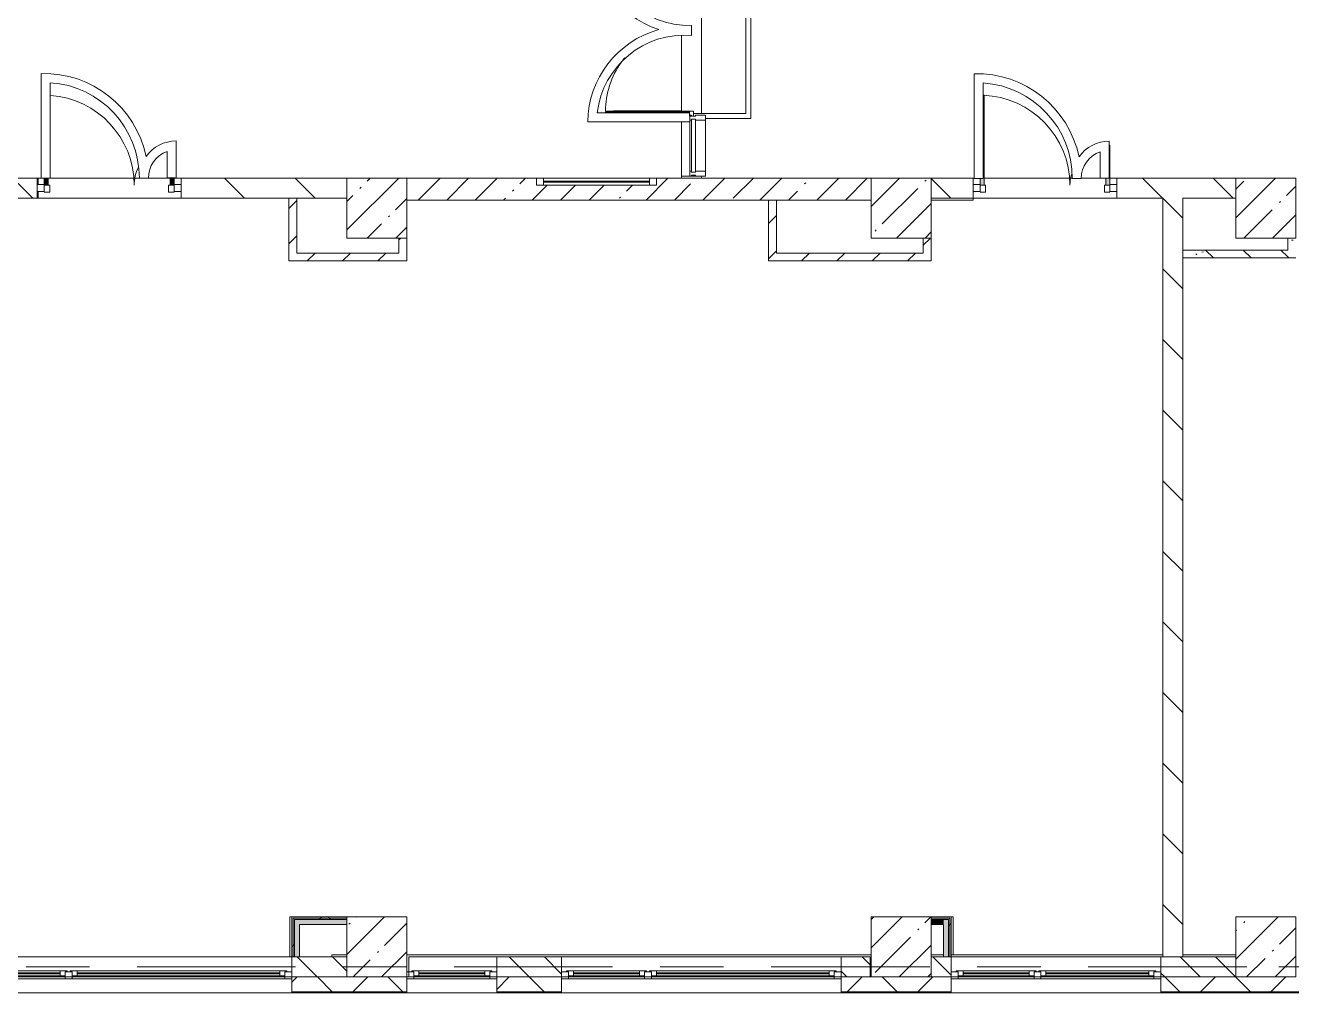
# Model space of a CAD drawing. Header units: millimetres. Extents: x 35146 to 234858, y -8553 to 29000.
# Drawn here: x 119114 to 131794, y -258 to 9430 of the extents above; entities that cross this region are included whole.
import ezdxf

# ---------------------------------------------------------------- set-up
doc = ezdxf.new("R2010")
doc.units = ezdxf.units.MM
doc.linetypes.add('Осевая', pattern=[3175, 635, -476.25, 1587.5, -476.25])
for name, color, linetype, lineweight, true_color in [('A-DETL-GENF-4', 7, 'Continuous', 5, 0xe2e2e2), ('A-DETL-GENF-5', 7, 'Continuous', 5, 0xaaaaaa), ('A-DOOR-1', 7, 'Continuous', 5, 0xaaaaaa), ('A-DOOR-2', 7, 'Continuous', 5, 0xe2e2e2), ('A-FLOR-1', 7, 'Continuous', 5, 0xaaaaaa), ('I-WALL-1', 7, 'Continuous', 5, 0xe7e7e7), ('I-WALL-2', 7, 'Continuous', 9, 0xe7e7e7), ('I-WALL-5', 7, 'Continuous', 5, 0x787878)]:
    doc.layers.add(name, color=color, linetype=linetype, lineweight=lineweight, true_color=true_color)
for name, color, linetype, lineweight in [('A-GLAZ-2', 7, 'Continuous', 5), ('A-GLAZ-CURT-1', 7, 'Continuous', 5), ('A-GLAZ-CWMG-2', 7, 'Continuous', 5), ('A-WALL', 7, 'Continuous', 9), ('A-WALL-4', 7, 'Continuous', 5), ('I-WALL-3', 7, 'Continuous', 5), ('S-COLS-1', 7, 'Continuous', 5), ('Оси', 7, 'Continuous', 9), ('Оси-2', 7, 'Осевая', 9)]:
    doc.layers.add(name, color=color, linetype=linetype, lineweight=lineweight)
pattern_1 = [(135, (105674.2, 0), (-353.553, -353.553), [])]
pattern_2 = [(45, (105674.2, 0), (-176.7767, 176.7767), [])]
pattern_3 = [(135, (105674.2, 0), (-176.7767, -176.7767), [])]
pattern_4 = [(45, (105674.2, 0), (-285.123, 285.123), []), (45, (105959.3, 0), (-285.123, 285.123), [504.031, -100.806, 16.764, -84.042])]
pattern_5 = [(135, (105674.2, 0), (-377.171, -377.171), [533.4, -88.9, 17.78, -88.9]), (135, (105674.2, 376.94), (-377.171, -377.171), []), (50, (105674.2, 0), (637.645, -55.787), [66.675, -733.425]), (355, (105674.2, 0), (-123.35, 668.7), [53.34, -586.74]), (100.451, (105727.3, -4.65), (514.299, 612.908), [56.665, -623.315]), (46.184, (105674.2, 177.8), (948.776, -147.15), [100.012, -1100.137]), (96.636, (105753.3, 165.5), (830.91, 865.997), [84.998, -934.973]), (351.184, (105674.2, 177.8), (830.918, 865.988), [80.01, -880.11]), (21, (105763.1, 133.35), (530.651, -357.928), [66.675, -733.425]), (326, (105763.1, 133.35), (216.308, 644.658), [53.34, -586.74]), (71.451, (105807.3, 103.5), (746.96, 286.724), [56.665, -623.315]), (37.5, (105674.2, 0), (10.8105, 295.9426), [16.764, -562.864, 16.764, -578.866, -588.962]), (37.5, (105674.2, 0), (10.8105, 295.9426), [-1175.258, 16.764, -572.198]), (7.5, (105674.2, 0), (233.869, 350.6318), [16.764, -322.834, 16.764, -549.529, -224.472]), (7.5, (105674.2, 0), (233.869, 350.6318), [-905.891, 16.764, -207.708]), (327.5, (105475.94, 0), (474.5678, -20.0513), [16.764, -205.486, 16.764, -676.656, -920.115]), (327.5, (105475.94, 0), (474.5678, -20.0513), [-915.67, 16.764, -903.351]), (317.5, (105387.04, 0), (518.452, 88.9934), [16.764, -272.161, 16.764, -443.738, -653.415]), (317.5, (105387.04, 0), (518.452, 88.9934), [-749.427, 16.764, -636.651])]
pattern_6 = [(45, (105674.2, 0), (-530.33, 530.33), []), (135, (105674.2, 0), (-530.33, -530.33), [])]

# ---------------------------------------------------------------- blocks, each defined once
blk = doc.blocks.new('BSC_Колонна _Прямоугольная - 600х600-V41-2_5_2_птичка')
at = {"layer": 'S-COLS-1'}
h = blk.add_hatch(dxfattribs=at)
h.set_pattern_fill('FP_75', color=256, style=0, pattern_type=2)
h.set_pattern_definition([(45, (-25860, -200), (-285.123, 285.123), []), (45, (-25574.88, -200), (-285.123, 285.123), [504.031, -100.806, 16.764, -84.042])])
h.paths.add_polyline_path([(-105, -300), (300, -300), (300, 300), (-300, 300), (-300, -300)])
for p, q in [((300, 300), (-300, 300)), ((-300, 300), (-300, -300)), ((300, -300), (300, 300)), ((-300, -300), (300, -300))]:
    blk.add_line(p, q, dxfattribs=at)
blk = doc.blocks.new('BSC_Колонна _Прямоугольная - 600х600-V54-2_5_2_птичка')
at = {"layer": 'S-COLS-1'}
h = blk.add_hatch(dxfattribs=at)
h.set_pattern_fill('FP_92', color=256, style=0, pattern_type=2)
h.set_pattern_definition([(45, (-25860, -7600), (-285.123, 285.123), []), (45, (-25574.88, -7600), (-285.123, 285.123), [504.031, -100.806, 16.764, -84.042])])
h.paths.add_polyline_path([(-300, -300), (300, -300), (300, 300), (-300, 300), (-300, 150)])
for p, q in [((300, 300), (-300, 300)), ((-300, 300), (-300, -300)), ((300, -300), (300, 300)), ((-300, -300), (300, -300))]:
    blk.add_line(p, q, dxfattribs=at)
blk = doc.blocks.new('120_Окно_СКБ_2Ст - 120_Окно_СКБ_2Ст 2800х2500_створка_-22445922-2_5_2_птичка')
at = {"layer": 'A-GLAZ-2'}
for p, q in [((-1400, -127), (-1400, -57)), ((-1400, -57), (-1330, -57)), ((1400, -57), (-1400, -57)), ((-1330, -57), (-1330, -127)), ((500, -87), (-1330, -87)), ((-1330, -87), (-1330, -127)), ((-1280, -137), (-1280, -87)), ((-1280, -107), (450, -107)), ((450, -117), (-1280, -117)), ((450, -137), (450, -87)), ((500, -127), (500, -57)), ((500, -57), (570, -57)), ((500, -127), (500, -87)), ((570, -57), (570, -127)), ((1330, -87), (570, -87)), ((570, -87), (570, -127)), ((620, -137), (620, -87)), ((620, -107), (1280, -107)), ((1280, -117), (620, -117)), ((1280, -137), (1280, -87)), ((1330, -127), (1330, -57)), ((1330, -57), (1400, -57)), ((1330, -127), (1330, -87)), ((1400, -57), (1400, -127)), ((-1330, -127), (-1400, -127)), ((-1400, -127), (-1350, -127)), ((-1330, -127), (-1350, -127)), ((-1350, -127), (-1350, -137)), ((-1350, -137), (520, -137)), ((520, -137), (-1350, -137)), ((570, -127), (500, -127)), ((520, -127), (500, -127)), ((520, -127), (550, -127)), ((520, -137), (520, -127)), ((570, -127), (550, -127)), ((550, -127), (550, -137)), ((550, -137), (1350, -137)), ((1350, -137), (550, -137)), ((1400, -127), (1330, -127)), ((1350, -127), (1330, -127)), ((1350, -127), (1400, -127)), ((1350, -137), (1350, -127))]:
    blk.add_line(p, q, dxfattribs=at)
blk = doc.blocks.new('120_Окно_СКБ_2Ст - 120_Окно_СКБ_2Ст 3100х2500 _мал_створка слева_ 2-22446355-2_5_2_птичка')
at = {"layer": 'A-GLAZ-2'}
for p, q in [((-1550, -127), (-1550, -57)), ((-1550, -57), (-1480, -57)), ((1550, -57), (-1550, -57)), ((-1480, -57), (-1480, -127)), ((650, -87), (-1480, -87)), ((-1480, -87), (-1480, -127)), ((-1430, -137), (-1430, -87)), ((-1430, -107), (600, -107)), ((600, -117), (-1430, -117)), ((600, -137), (600, -87)), ((650, -127), (650, -57)), ((650, -57), (720, -57)), ((650, -127), (650, -87)), ((720, -57), (720, -127)), ((1480, -87), (720, -87)), ((720, -87), (720, -127)), ((770, -137), (770, -87)), ((770, -107), (1430, -107)), ((1430, -117), (770, -117)), ((1430, -137), (1430, -87)), ((1480, -127), (1480, -57)), ((1480, -57), (1550, -57)), ((1480, -127), (1480, -87)), ((1550, -57), (1550, -127)), ((-1480, -127), (-1550, -127)), ((-1550, -127), (-1500, -127)), ((-1480, -127), (-1500, -127)), ((-1500, -127), (-1500, -137)), ((-1500, -137), (670, -137)), ((670, -137), (-1500, -137)), ((720, -127), (650, -127)), ((670, -127), (650, -127)), ((670, -127), (700, -127)), ((670, -137), (670, -127)), ((720, -127), (700, -127)), ((700, -127), (700, -137)), ((700, -137), (1500, -137)), ((1500, -137), (700, -137)), ((1550, -127), (1480, -127)), ((1500, -127), (1480, -127)), ((1500, -127), (1550, -127)), ((1500, -137), (1500, -127))]:
    blk.add_line(p, q, dxfattribs=at)
blk = doc.blocks.new('120_Окно_СКБ_1Ст - 120_Окно_СКБ_1Ст 900х2500_h_-V84-2_5_2_птичка')
at = {"layer": 'A-GLAZ-2'}
for p, q in [((-450, -127), (-450, -57)), ((-450, -57), (-380, -57)), ((450, -57), (-450, -57)), ((-380, -57), (-380, -127)), ((380, -87), (-380, -87)), ((-380, -87), (-380, -127)), ((-330, -137), (-330, -87)), ((-330, -107), (330, -107)), ((330, -117), (-330, -117)), ((330, -137), (330, -87)), ((380, -127), (380, -57)), ((380, -57), (450, -57)), ((380, -127), (380, -87)), ((450, -57), (450, -127)), ((-380, -127), (-450, -127)), ((-450, -127), (-400, -127)), ((-380, -127), (-400, -127)), ((-400, -127), (-400, -137)), ((-400, -137), (400, -137)), ((400, -137), (-400, -137)), ((450, -127), (380, -127)), ((400, -127), (380, -127)), ((400, -127), (450, -127)), ((400, -137), (400, -127))]:
    blk.add_line(p, q, dxfattribs=at)
blk = doc.blocks.new('120_Окно_СКБ_2Ст - 120_Окно_СКБ_2Ст 2100х2400 _мал створка справа_-22446225-2_5_2_птичка')
at = {"layer": 'A-GLAZ-2'}
for p, q in [((-1050, -127), (-1050, -57)), ((-1050, -57), (-980, -57)), ((1050, -57), (-1050, -57)), ((-980, -57), (-980, -127)), ((150, -87), (-980, -87)), ((-980, -87), (-980, -127)), ((-930, -137), (-930, -87)), ((-930, -107), (100, -107)), ((100, -117), (-930, -117)), ((100, -137), (100, -87)), ((150, -127), (150, -57)), ((150, -57), (220, -57)), ((150, -127), (150, -87)), ((220, -57), (220, -127)), ((980, -87), (220, -87)), ((220, -87), (220, -127)), ((270, -137), (270, -87)), ((270, -107), (930, -107)), ((930, -117), (270, -117)), ((930, -137), (930, -87)), ((980, -127), (980, -57)), ((980, -57), (1050, -57)), ((980, -127), (980, -87)), ((1050, -57), (1050, -127)), ((-980, -127), (-1050, -127)), ((-1050, -127), (-1000, -127)), ((-980, -127), (-1000, -127)), ((-1000, -127), (-1000, -137)), ((-1000, -137), (170, -137)), ((170, -137), (-1000, -137)), ((220, -127), (150, -127)), ((170, -127), (150, -127)), ((170, -127), (200, -127)), ((170, -137), (170, -127)), ((220, -127), (200, -127)), ((200, -127), (200, -137)), ((200, -137), (1000, -137)), ((1000, -137), (200, -137)), ((1050, -127), (980, -127)), ((1000, -127), (980, -127)), ((1000, -127), (1050, -127)), ((1000, -137), (1000, -127))]:
    blk.add_line(p, q, dxfattribs=at)
blk = doc.blocks.new('BSC_Колонна _Прямоугольная - 600х600-V148-2_5_2_птичка')
at = {"layer": 'S-COLS-1'}
h = blk.add_hatch(dxfattribs=at)
h.set_pattern_fill('FP_180', color=256, style=0, pattern_type=2)
h.set_pattern_definition([(45, (-22210, -7600), (-285.123, 285.123), []), (45, (-21924.88, -7600), (-285.123, 285.123), [504.031, -100.806, 16.764, -84.042])])
h.paths.add_polyline_path([(-300, -300), (300, -300), (300, 300), (-300, 300)])
for p, q in [((300, 300), (-300, 300)), ((-300, 300), (-300, -300)), ((300, -300), (300, 300)), ((-300, -300), (300, -300))]:
    blk.add_line(p, q, dxfattribs=at)
blk = doc.blocks.new('BSC_Колонна _Прямоугольная - 600х600-V149-2_5_2_птичка')
at = {"layer": 'S-COLS-1'}
h = blk.add_hatch(dxfattribs=at)
h.set_pattern_fill('FP_181', color=256, style=0, pattern_type=2)
h.set_pattern_definition([(45, (-22210, -200), (-285.123, 285.123), []), (45, (-21924.88, -200), (-285.123, 285.123), [504.031, -100.806, 16.764, -84.042])])
h.paths.add_polyline_path([(-165, -300), (300, -300), (300, 300), (-300, 300), (-300, -300)])
for p, q in [((300, 300), (-300, 300)), ((-300, 300), (-300, -300)), ((300, -300), (300, 300)), ((-300, -300), (300, -300))]:
    blk.add_line(p, q, dxfattribs=at)
blk = doc.blocks.new('BSC_Колонна _Прямоугольная - 600х600-V160-2_5_2_птичка')
at = {"layer": 'S-COLS-1'}
h = blk.add_hatch(dxfattribs=at)
h.set_pattern_fill('FP_191', color=256, style=0, pattern_type=2)
h.set_pattern_definition([(45, (-16960, -7600), (-285.123, 285.123), []), (45, (-16674.88, -7600), (-285.123, 285.123), [504.031, -100.806, 16.764, -84.042])])
h.paths.add_polyline_path([(-300, -300), (300, -300), (300, 300), (-300, 300), (-300, 150)])
for p, q in [((300, 300), (-300, 300)), ((-300, 300), (-300, -300)), ((300, -300), (300, 300)), ((-300, -300), (300, -300))]:
    blk.add_line(p, q, dxfattribs=at)
blk = doc.blocks.new('Прямоугольный импост - 50 x 70 мм-31927764-2_5_2_птичка')
at = {"layer": 'A-GLAZ-CWMG-2'}
for p, q in [((-70, 35), (0, 35)), ((-70, -35), (-70, 35)), ((0, 35), (0, -35)), ((0, -35), (-70, -35))]:
    blk.add_line(p, q, dxfattribs=at)
blk = doc.blocks.new('Дверь_Витражная_остекление_ - ДВН_ДАО_Главный вход_1200 в свету Д-22 _п_-31928779-2_5_2_птичка')
at = {"layer": 'A-DOOR-2'}
for points in [[(-610, 30), (-610, 100), (-650, 100), (-650, 30)], [(650, 30), (650, 103), (610, 103), (610, 30)]]:
    blk.add_hatch(color=256, dxfattribs=at).paths.add_polyline_path(points)
at = {"layer": 'A-DETL-GENF-5'}
for p, q in [((-650, 100), (-650, 35)), ((-650, 30), (-610, 30)), ((-595, 30), (-650, 30)), ((-610, 30), (-610, 100)), ((-595, -40), (-595, 30)), ((595, -40), (595, 30)), ((595, 30), (650, 30)), ((610, 103), (610, 30)), ((610, 30), (650, 30)), ((650, 35), (650, 103)), ((-650, -40), (-595, -40)), ((650, -40), (595, -40))]:
    blk.add_line(p, q, dxfattribs=at)
at = {"layer": 'A-DOOR-1'}
for p, q in [((-650, 100), (-650, 35)), ((650, 103), (650, 35))]:
    blk.add_line(p, q, dxfattribs=at)
for centre, radius, start, end in [((-650, 30), 900, 360, 86.0972), ((650, 30), 400, 153.3442, 180)]:
    blk.add_arc(centre, radius, start, end, dxfattribs=at)
blk = doc.blocks.new('Прямоугольный импост - 50 x 70 мм-31701779-2_5_2_птичка')
at = {"layer": 'A-GLAZ-CWMG-2'}
for p, q in [((0, 35), (-70, 35)), ((-70, 35), (-70, -35)), ((0, -35), (0, 35)), ((-70, -35), (0, -35))]:
    blk.add_line(p, q, dxfattribs=at)
blk = doc.blocks.new('Дверь_Витражная_остекление_ - ДВН_ДАО_Главный вход_1200 в свету Д-22 _п_-V189-2_5_2_птичка')
at = {"layer": 'A-DOOR-2'}
for points in [[(-619, 30), (-610, 30), (-610, 930), (-619, 930), (-619, 97), (-650, 97), (-650, 30)], [(642, 30), (650, 35), (650, 430), (642, 430), (642, 100), (610, 100), (610, 30)]]:
    blk.add_hatch(color=256, dxfattribs=at).paths.add_polyline_path(points)
at = {"layer": 'A-DETL-GENF-5'}
for p, q in [((-610, 930), (-619, 930)), ((-610, 30), (-610, 930)), ((650, 430), (642, 430)), ((650, 35), (650, 430)), ((-650, 97), (-650, 35)), ((-650, 30), (-610, 30)), ((-595, 30), (-650, 30)), ((-595, -40), (-595, 30)), ((595, -40), (595, 30)), ((595, 30), (650, 30)), ((610, 100), (610, 30)), ((610, 30), (650, 30)), ((-650, -40), (-595, -40)), ((650, -40), (595, -40))]:
    blk.add_line(p, q, dxfattribs=at)
at = {"layer": 'A-DOOR-1'}
for p, q in [((650, 430), (650, 35)), ((-650, 97), (-650, 35))]:
    blk.add_line(p, q, dxfattribs=at)
for centre, radius, start, end in [((-650, 30), 900, 360, 87.9985), ((650, 30), 400, 90, 91.1759), ((650, 30), 400, 164.4599, 180)]:
    blk.add_arc(centre, radius, start, end, dxfattribs=at)
blk = doc.blocks.new('Прямоугольный импост - Импост структурный с накладкой - 160мм Темный-30756008-2_5_2_птичка')
at = {"layer": 'A-GLAZ-CWMG-2'}
for p, q in [((-50, 0), (-50, 17)), ((-50, 17), (0, 17)), ((-40, 0), (-50, 0)), ((-40, -40), (-40, 0)), ((0, 0), (-10, 0)), ((-10, 0), (-10, -40)), ((0, 17), (0, 0)), ((-50, -140), (-50, -40)), ((-50, -40), (-40, -40)), ((-10, -40), (0, -40)), ((0, -40), (0, -140)), ((0, -140), (-50, -140))]:
    blk.add_line(p, q, dxfattribs=at)
blk = doc.blocks.new('Системная панель - Стекло - 40мм-32387061-2_5_2_птичка')
at = {"layer": 'A-GLAZ-CURT-1'}
for p, q in [((265, 40), (-265, 40)), ((-265, 40), (-265, 0)), ((-265, 0), (265, 0)), ((265, 0), (265, 40))]:
    blk.add_line(p, q, dxfattribs=at)
blk = doc.blocks.new('Прямоугольный импост - Импост структурный с накладкой - 160мм Темный-32387059-2_5_2_птичка')
at = {"layer": 'A-GLAZ-CWMG-2'}
for p, q in [((20093, 7970), (20093, 8480)), ((20250, 7970), (20250, 8480))]:
    blk.add_line(p, q, dxfattribs=at)
blk = doc.blocks.new('Прямоугольный импост - Импост структурный с накладкой - 160мм Темный-30755591-2_5_2_птичка')
at = {"layer": 'A-GLAZ-CWMG-2'}
for p, q in [((-25, 0), (-25, 17)), ((-25, 17), (25, 17)), ((-15, 0), (-25, 0)), ((-15, -40), (-15, 0)), ((25, 0), (15, 0)), ((15, 0), (15, -40)), ((25, 17), (25, 0)), ((-25, -140), (-25, -40)), ((-25, -40), (-15, -40)), ((15, -40), (25, -40)), ((25, -40), (25, -140)), ((25, -140), (-25, -140))]:
    blk.add_line(p, q, dxfattribs=at)
blk = doc.blocks.new('Дверь_Витражная_остекление_ - ВВ-16 остекление-32390142-2_5_2_птичка')
at = {"layer": 'A-DETL-GENF-4'}
for points in [[(-788, -20), (-833, -20), (-833, -845), (-788, -845), (-788, -56)], [(850, -860), (850, -20), (838, -20), (838, -860)]]:
    blk.add_hatch(color=256, dxfattribs=at).paths.add_polyline_path(points)
at = {"layer": 'A-DETL-GENF-5'}
for p, q in [((-788, -20), (-833, -20)), ((-833, -845), (-833, -20)), ((-788, -20), (-833, -20)), ((-833, -20), (-833, -845)), ((-833, -100), (-788, -100)), ((-823, -765), (-823, -100)), ((-788, -845), (-788, -20)), ((-788, -845), (-788, -20)), ((-779, -765), (-779, -100)), ((829, -780), (829, -100)), ((838, -860), (838, -20)), ((838, -20), (838, -860)), ((850, -100), (838, -100)), ((-833, -765), (-788, -765)), ((-833, -845), (-788, -845)), ((-833, -845), (-788, -845)), ((850, -780), (838, -780)), ((850, -860), (838, -860)), ((838, -860), (850, -860))]:
    blk.add_line(p, q, dxfattribs=at)
at = {"layer": 'A-DOOR-1'}
for p, q in [((-883, 20), (-833, 20)), ((-883, -20), (-883, 20)), ((-833, 20), (-833, -20)), ((833, 20), (883, 20)), ((833, -20), (833, 20)), ((883, 20), (883, -20)), ((-833, -20), (-883, -20)), ((-833, -845), (-833, -20)), ((833, -860), (833, -20)), ((883, -20), (833, -20))]:
    blk.add_line(p, q, dxfattribs=at)
for centre, radius, start, end in [((-833, -20), 825, 329.8094, 332.2043), ((-833, -20), 825, 270, 322.6078), ((833, -20), 840, 230.3386, 232.9926), ((833, -20), 840, 234.0758, 270)]:
    blk.add_arc(centre, radius, start, end, dxfattribs=at)
blk = doc.blocks.new('120_Окно_СКБ_1Ст - 120_Окно_СКБ_1Ст 400х1200 EI30-V205-2_5_2_птичка')
at = {"layer": 'A-GLAZ-2'}
for p, q in [((-600, 40), (-600, 110)), ((-600, 110), (-530, 110)), ((600, 110), (-600, 110)), ((-530, 40), (-600, 40)), ((-600, 40), (600, 40)), ((-530, 110), (-530, 40)), ((530, 80), (-530, 80)), ((530, 70), (-530, 70)), ((530, 40), (530, 110)), ((530, 110), (600, 110)), ((600, 40), (530, 40)), ((600, 110), (600, 40))]:
    blk.add_line(p, q, dxfattribs=at)

msp = doc.modelspace()

# ---------------------------------------------------------------- hatches: boundary and pattern name
at = {"layer": 'A-WALL-4'}
h = msp.add_hatch(dxfattribs=at)
h.set_pattern_fill('FP_98', color=256, style=0, pattern_type=2)
h.set_pattern_definition(pattern_3)
h.paths.add_polyline_path([(122153.9, -100), (122334.2, -100), (122334.2, 100), (121784.2, 100), (121784.2, -100)])
h.paths.add_polyline_path([(118684.2, -100), (118684.2, 100), (118434.2, 100), (118434.2, -100), (118443.8, -100)])
h = msp.add_hatch(dxfattribs=at)
h.set_pattern_fill('FP_98', color=256, style=0, pattern_type=2)
h.set_pattern_definition(pattern_3)
h.paths.add_polyline_path([(127574.2, -100), (127574.2, 100), (127284.2, 100), (127284.2, -100)])
h.paths.add_polyline_path([(124484.2, -100), (124484.2, 100), (123834.2, 100), (123834.2, -100), (124008.9, -100)])
h = msp.add_hatch(dxfattribs=at)
h.set_pattern_fill('FP_98', color=256, style=0, pattern_type=2)
h.set_pattern_definition(pattern_3)
h.paths.add_polyline_path([(130484.2, -100), (131234.2, -100), (131234.2, 100), (130484.2, 100)])
h.paths.add_polyline_path([(128184.2, -100), (128384.2, -100), (128384.2, 100), (128184.2, 100)])
h = msp.add_hatch(dxfattribs=at)
h.set_pattern_fill('FP_88', color=256, style=0, pattern_type=2)
h.set_pattern_definition([(45, (105674.2, 0), (-353.5534, 353.5534), []), (135, (105674.2, 0), (-353.5534, -353.5534), [])])
h.paths.add_polyline_path([(138684.2, -250), (139544.2, -250), (139544.2, -100), (138684.2, -100)])
h.paths.add_polyline_path([(144434.2, -250), (144434.2, -100), (143664.2, -100), (143664.2, -250), (144414.3, -250)])
h.paths.add_polyline_path([(136584.2, -250), (136584.2, -100), (134883.9, -100), (134883.9, -250), (136530.4, -250)])
h.paths.add_polyline_path([(140444.2, -250), (141564.2, -250), (141564.2, -100), (140444.2, -100)])
h.paths.add_polyline_path([(132083.9, -250), (132083.9, -100), (130484.2, -100), (130484.2, -250), (131892.8, -250)])
h.paths.add_polyline_path([(124008.9, -250), (124484.2, -250), (124484.2, -100), (123834.2, -100), (123834.2, -250)])
h.paths.add_polyline_path([(127284.2, -250), (128384.2, -250), (128384.2, -100), (127284.2, -100)])
h.paths.add_polyline_path([(122617.6, -250), (122934.2, -250), (122934.2, -100), (121784.2, -100), (121784.2, -250), (122153.9, -250)])
h.paths.add_polyline_path([(118684.2, -250), (118684.2, -100), (117334.2, -100), (117334.2, -250), (118443.8, -250)])
h.paths.add_polyline_path([(113806.2, -250), (114234.2, -250), (114234.2, -100), (110304.2, -100), (110304.2, -250), (112878.7, -250)])
h.paths.add_polyline_path([(109404.2, -250), (109404.2, -100), (105414.2, -100), (105414.2, -250), (109168.6, -250)])
at = {"layer": 'I-WALL-1'}
for points in [[(122334.2, 425), (122334.2, 475), (121859.2, 475), (121859.2, 425), (122153.9, 425)], [(128309.2, 425), (128309.2, 475), (128184.2, 475), (128184.2, 425)], [(128309.2, 100), (128359.2, 100), (128359.2, 475), (128309.2, 475), (128309.2, 230.5)]]:
    msp.add_hatch(color=256, dxfattribs=at).paths.add_polyline_path(points)
at = {"layer": 'I-WALL-2'}
msp.add_hatch(color=256, dxfattribs=at).paths.add_polyline_path([(121809.2, 100), (121859.2, 100), (121859.2, 475), (121809.2, 475), (121809.2, 230.5)])
at = {"layer": 'I-WALL-3'}
h = msp.add_hatch(dxfattribs=at)
h.set_pattern_fill('FP_99', color=256, style=0, pattern_type=2)
h.set_pattern_definition(pattern_1)
h.paths.add_polyline_path([(115661.2, 7700), (117834.2, 7700), (117834.2, 7900), (117134.2, 7900), (117134.2, 7830), (116334.2, 7830), (116334.2, 7900), (113934.2, 7900), (113934.2, 7700), (114733.7, 7700)])
h.paths.add_polyline_path([(118443.8, 7700), (119234.1, 7700), (119234.1, 7900), (118434.2, 7900), (118434.2, 7700)])
h.paths.add_polyline_path([(112204.2, 7700), (113334.2, 7700), (113334.2, 7900), (112204.2, 7900), (112204.2, 7750.3)])
h.paths.add_polyline_path([(122334.2, 7700), (122334.2, 7900), (120674.1, 7900), (120674.1, 7700), (121834.2, 7700)])
h.paths.add_polyline_path([(109404.2, 7700), (109704.2, 7700), (109704.2, 7900), (109404.2, 7900), (109404.2, 7750.3)])
h = msp.add_hatch(dxfattribs=at)
h.set_pattern_fill('FP_96', color=256, style=0, pattern_type=2)
h.set_pattern_definition(pattern_4)
h.paths.add_polyline_path([(127584.2, 7680), (127584.2, 7900), (125434.2, 7900), (125434.2, 7830), (124234.2, 7830), (124234.2, 7900), (122934.2, 7900), (122934.2, 7680), (126791.5, 7680)])
h = msp.add_hatch(dxfattribs=at)
h.set_pattern_fill('FP_99', color=256, style=0, pattern_type=2)
h.set_pattern_definition(pattern_1)
h.paths.add_polyline_path([(130501.5, 7700), (131234.2, 7700), (131234.2, 7900), (130044.2, 7900), (130044.2, 7700)])
h.paths.add_polyline_path([(128184.2, 7700), (128604.2, 7700), (128604.2, 7900), (128184.2, 7900)])
h = msp.add_hatch(dxfattribs=at)
h.set_pattern_fill('FP_100', color=256, style=0, pattern_type=2)
h.set_pattern_definition(pattern_2)
h.paths.add_polyline_path([(121834.2, 7070), (121834.2, 7700), (121754.2, 7700), (121754.2, 7070)])
h = msp.add_hatch(dxfattribs=at)
h.set_pattern_fill('FP_100', color=256, style=0, pattern_type=2)
h.set_pattern_definition(pattern_2)
h.paths.add_polyline_path([(126634.2, 7150), (126634.2, 7680), (126554.2, 7680), (126554.2, 7150)])
h = msp.add_hatch(dxfattribs=at)
h.set_pattern_fill('FP_99', color=256, style=0, pattern_type=2)
h.set_pattern_definition(pattern_1)
h.paths.add_polyline_path([(130704.2, 100), (130704.2, 7700), (130504.2, 7700), (130504.2, 100)])
h = msp.add_hatch(dxfattribs=at)
h.set_pattern_fill('FP_100', color=256, style=0, pattern_type=2)
h.set_pattern_definition(pattern_2)
h.paths.add_polyline_path([(122934.2, 7150), (122934.2, 7300), (122854.2, 7300), (122854.2, 7150)])
h = msp.add_hatch(dxfattribs=at)
h.set_pattern_fill('FP_100', color=256, style=0, pattern_type=2)
h.set_pattern_definition(pattern_2)
h.paths.add_polyline_path([(128184.2, 7070), (128184.2, 7300), (128104.2, 7300), (128104.2, 7070)])
h = msp.add_hatch(dxfattribs=at)
h.set_pattern_fill('FP_100', color=256, style=0, pattern_type=2)
h.set_pattern_definition(pattern_2)
h.paths.add_polyline_path([(121834.2, 7070), (122934.2, 7070), (122934.2, 7150), (121834.2, 7150)])
h = msp.add_hatch(dxfattribs=at)
h.set_pattern_fill('FP_100', color=256, style=0, pattern_type=2)
h.set_pattern_definition(pattern_2)
h.paths.add_polyline_path([(128104.2, 7070), (128104.2, 7150), (126554.2, 7150), (126554.2, 7070), (126791.5, 7070)])
h = msp.add_hatch(dxfattribs=at)
h.set_pattern_fill('FP_200', color=256, style=0, pattern_type=2)
h.set_pattern_definition(pattern_6)
h.paths.add_polyline_path([(121784.2, 100), (121796.7, 100), (121796.7, 500), (121784.2, 500), (121784.2, 230.5)])
h = msp.add_hatch(dxfattribs=at)
h.set_pattern_fill('FP_200', color=256, style=0, pattern_type=2)
h.set_pattern_definition(pattern_6)
h.paths.add_polyline_path([(121796.7, 487.5), (122334.2, 487.5), (122334.2, 500), (121796.7, 500)])
h = msp.add_hatch(dxfattribs=at)
h.set_pattern_fill('FP_200', color=256, style=0, pattern_type=2)
h.set_pattern_definition(pattern_6)
h.paths.add_polyline_path([(121796.7, 100), (121809.2, 100), (121809.2, 487.5), (121796.7, 487.5), (121796.7, 230.5)])
h = msp.add_hatch(dxfattribs=at)
h.set_pattern_fill('FP_200', color=256, style=0, pattern_type=2)
h.set_pattern_definition(pattern_6)
h.paths.add_polyline_path([(121809.2, 475), (122334.2, 475), (122334.2, 487.5), (121809.2, 487.5)])
h = msp.add_hatch(dxfattribs=at)
h.set_pattern_fill('FP_200', color=256, style=0, pattern_type=2)
h.set_pattern_definition(pattern_6)
h.paths.add_polyline_path([(128359.2, 100), (128371.7, 100), (128371.7, 487.5), (128359.2, 487.5), (128359.2, 230.5)])
h = msp.add_hatch(dxfattribs=at)
h.set_pattern_fill('FP_200', color=256, style=0, pattern_type=2)
h.set_pattern_definition(pattern_6)
h.paths.add_polyline_path([(128371.7, 100), (128384.2, 100), (128384.2, 500), (128371.7, 500), (128371.7, 230.5)])
at = {"layer": 'I-WALL-5'}
h = msp.add_hatch(dxfattribs=at)
h.set_pattern_fill('FP_109', color=256, style=0, pattern_type=2)
h.set_pattern_definition(pattern_5)
h.paths.add_polyline_path([(131834.2, 7100), (131834.2, 7300), (131754.2, 7300), (131754.2, 7100)])
h = msp.add_hatch(dxfattribs=at)
h.set_pattern_fill('FP_109', color=256, style=0, pattern_type=2)
h.set_pattern_definition(pattern_5)
h.paths.add_polyline_path([(131754.2, 7100), (131754.2, 7180), (130704.2, 7180), (130704.2, 7100), (131429.1, 7100)])
at = {"layer": 'S-COLS-1'}
h = msp.add_hatch(dxfattribs=at)
h.set_pattern_fill('FP_96', color=256, style=0, pattern_type=2)
h.set_pattern_definition(pattern_4)
h.paths.add_polyline_path([(122334.2, -100), (122934.2, -100), (122934.2, 500), (122334.2, 500), (122334.2, 230.5)])

# ---------------------------------------------------------------- linework, layer by layer
at = {"layer": 'A-FLOR-1'}
for p, q in [((126329.2, 10278.9), (126329.2, 8547.4)), ((126379.2, 8497.4), (126379.2, 10328.9)), ((125784.2, 9329.4), (125784.2, 9428.1)), ((119274.4, 8947.6), (119274.4, 7900)), ((128615.1, 8944.6), (128615.1, 7897)), ((119364.4, 7900), (119364.4, 8855.9)), ((128705.1, 7897), (128705.1, 8852.9)), ((125764.2, 8553), (124841.5, 8553)), ((126329.2, 8547.4), (125804.2, 8547.4)), ((125924.2, 8497.4), (126379.2, 8497.4)), ((124745.8, 8463), (125767.2, 8463)), ((120625.5, 7903), (120625.5, 8272)), ((129966.2, 7900), (129966.2, 8269)), ((120535.5, 8167.1), (120535.5, 7903)), ((129876.2, 8164.1), (129876.2, 7900)), ((119234.1, 7900), (120674.1, 7900)), ((119243.5, 7900), (119243.5, 7835)), ((120535.5, 7903), (120625.5, 7903)), ((128615.4, 7900), (128604.2, 7900)), ((128615.1, 7897), (128705.1, 7897)), ((129597.2, 7897), (129687.2, 7897)), ((129687.5, 7900), (130044.2, 7900)), ((119243.5, 7765), (119243.5, 7700)), ((128604.2, 7679), (128184.2, 7679)), ((128604.2, 7700), (128604.2, 7679)), ((121764.2, 100), (121764.2, 500)), ((121764.2, 500), (121784.2, 500)), ((128384.2, 500), (128404.2, 500)), ((128404.2, 500), (128404.2, 120))]:
    msp.add_line(p, q, dxfattribs=at)
for centre, radius, start, end in [((125770.2, 10338), 1000, 178.56746, 251.86052), ((125770.2, 10338), 910, 184.09604, 270.88287), ((125714.8, 8453.1), 969, 105.31636, 179.41553), ((125714.8, 8453.1), 879, 85.47205, 173.47514), ((119301.5, 7903), 1045, 11.78406, 91.48467), ((128642.2, 7900), 1045, 11.78406, 91.48467), ((119301.5, 7903), 955, 359.82001, 86.22206), ((128642.2, 7900), 955, 359.82001, 86.22206), ((120625.5, 7903), 369, 90, 144.66492), ((129966.2, 7900), 369, 90, 144.66492), ((120625.5, 7903), 279, 108.81906, 180.6161), ((129966.2, 7900), 279, 108.81906, 180.6161)]:
    msp.add_arc(centre, radius, start, end, dxfattribs=at)
at = {"layer": 'A-WALL'}
for p, q in [((125684.2, 7900), (125884.2, 7900)), ((121834.2, 7700), (121754.2, 7700)), ((126634.2, 7680), (126554.2, 7680)), ((130704.2, 7180), (130704.2, 7100)), ((121796.7, 100), (121796.7, 487.5)), ((122334.2, 487.5), (121796.7, 487.5)), ((121809.2, 100), (121809.2, 475)), ((122334.2, 475), (121809.2, 475)), ((128371.7, 487.5), (128184.2, 487.5)), ((128359.2, 475), (128184.2, 475)), ((128359.2, 100), (128359.2, 475)), ((128371.7, 100), (128371.7, 487.5)), ((130504.2, 100), (130704.2, 100)), ((121784.2, -100), (122334.2, -100)), ((123834.2, -100), (124484.2, -100)), ((127284.2, -100), (127574.2, -100)), ((128184.2, -100), (128384.2, -100)), ((130484.2, -100), (131234.2, -100)), ((121784.2, -250), (122934.2, -250)), ((121784.2, -253), (122934.2, -253)), ((123834.2, -250), (124484.2, -250)), ((123834.2, -253), (124484.2, -253)), ((127284.2, -250), (128384.2, -250)), ((127284.2, -253), (128384.2, -253)), ((130484.2, -250), (132083.9, -250)), ((130484.2, -253), (132083.9, -253))]:
    msp.add_line(p, q, dxfattribs=at)
at = {"layer": 'A-WALL-4'}
for p, q in [((118434.2, 100), (122334.2, 100)), ((121784.2, 100), (121784.2, -258)), ((122334.2, -100), (122334.2, 100)), ((122954.2, 100), (122954.2, -100)), ((122954.2, 100), (127574.2, 100)), ((123834.2, 100), (123834.2, -258)), ((124484.2, -258), (124484.2, 100)), ((127284.2, 100), (127284.2, -258)), ((127574.2, -100), (127574.2, 100)), ((128184.2, 100), (130504.2, 100)), ((128384.2, -258), (128384.2, 100)), ((130484.2, 100), (130484.2, -258)), ((131234.2, 100), (130704.2, 100)), ((123834.2, -100), (105564.2, -100)), ((122934.2, -258), (122934.2, -100)), ((124484.2, -100), (127584.2, -100)), ((105406.2, -258), (123834.2, -258)), ((127284.2, -258), (123834.2, -258)), ((144434.2, -258), (127284.2, -258))]:
    msp.add_line(p, q, dxfattribs=at)
at = {"layer": 'I-WALL-3'}
for p, q in [((125884.2, 10275.4), (125884.2, 8547.4)), ((125684.2, 8553), (125684.2, 9331.4)), ((125684.2, 7900), (125684.2, 8463)), ((119234.1, 7900), (118434.2, 7900)), ((119234.1, 7700), (119234.1, 7900)), ((122334.2, 7900), (120674.1, 7900)), ((120674.1, 7900), (120674.1, 7700)), ((124234.2, 7900), (122934.2, 7900)), ((125684.2, 7900), (125434.2, 7900)), ((125884.2, 7920), (125684.2, 7920)), ((125884.2, 7900), (125884.2, 7920)), ((127584.2, 7900), (125884.2, 7900)), ((128604.2, 7900), (128184.2, 7900)), ((128604.2, 7700), (128604.2, 7900)), ((128705.1, 7900), (129597, 7900)), ((131234.2, 7900), (130044.2, 7900)), ((130044.2, 7900), (130044.2, 7700)), ((121754.2, 7700), (118434.2, 7700)), ((121754.2, 7700), (121754.2, 7070)), ((121834.2, 7700), (122334.2, 7700)), ((121834.2, 7150), (121834.2, 7700)), ((122934.2, 7680), (126554.2, 7680)), ((126554.2, 7680), (126554.2, 7070)), ((126634.2, 7150), (126634.2, 7680)), ((126634.2, 7680), (127584.2, 7680)), ((130504.2, 7700), (128184.2, 7700)), ((130504.2, 7700), (130504.2, 100)), ((130704.2, 7180), (130704.2, 7700)), ((130704.2, 7700), (131234.2, 7700)), ((122854.2, 7300), (122854.2, 7150)), ((122934.2, 7070), (122934.2, 7300)), ((128104.2, 7300), (128104.2, 7150)), ((128184.2, 7070), (128184.2, 7300)), ((131754.2, 7300), (131754.2, 7180)), ((122854.2, 7150), (121834.2, 7150)), ((128104.2, 7150), (126634.2, 7150)), ((131754.2, 7180), (130704.2, 7180)), ((121754.2, 7070), (122934.2, 7070)), ((126554.2, 7070), (128184.2, 7070)), ((130704.2, 100), (130704.2, 7100)), ((130704.2, 7100), (131834.2, 7100)), ((121784.2, 500), (121784.2, 100)), ((122334.2, 500), (121784.2, 500)), ((121859.2, 100), (121859.2, 425)), ((121859.2, 425), (122334.2, 425)), ((122334.2, 425), (122334.2, 500)), ((128384.2, 500), (128184.2, 500)), ((128184.2, 425), (128309.2, 425)), ((128309.2, 425), (128309.2, 100)), ((128384.2, 100), (128384.2, 500)), ((122184.2, 120), (122334.2, 120)), ((122184.2, 120), (122184.2, 100)), ((122934.2, 120), (127584.2, 120)), ((128184.2, 120), (128309.2, 120)), ((128383.5, 120), (130501.5, 120)), ((130704.2, 120), (131234.2, 120)), ((121784.2, -100), (118684.2, -100)), ((123834.2, -100), (122934.2, -100)), ((130484.2, -100), (128384.2, -100))]:
    msp.add_line(p, q, dxfattribs=at)
at = {"layer": 'S-COLS-1'}
for p, q in [((122934.2, 500), (122334.2, 500)), ((122334.2, 500), (122334.2, -100)), ((122934.2, -100), (122934.2, 500)), ((122334.2, -100), (122934.2, -100))]:
    msp.add_line(p, q, dxfattribs=at)
at = {"layer": 'Оси'}
msp.add_line((131664.2, 0), (144164.2, 0), dxfattribs=at)
at = {"layer": 'Оси-2'}
msp.add_line((115946.6, 0), (131664.2, 0), dxfattribs=at)

# ---------------------------------------------------------------- block references
at = {"layer": 'A-DOOR-1', "rotation": 269.9999999999998}
msp.add_blockref('Дверь_Витражная_остекление_ - ВВ-16 остекление-32390142-2_5_2_птичка', (125784.2, 9402.9), dxfattribs=at)
at = {"layer": 'A-DOOR-1'}
for name, p in [('Дверь_Витражная_остекление_ - ДВН_ДАО_Главный вход_1200 в свету Д-22 _п_-31928779-2_5_2_птичка', (119954.1, 7800)), ('Дверь_Витражная_остекление_ - ДВН_ДАО_Главный вход_1200 в свету Д-22 _п_-V189-2_5_2_птичка', (129324.2, 7800))]:
    msp.add_blockref(name, p, dxfattribs=at)
at = {"layer": 'A-GLAZ-2'}
msp.add_blockref('120_Окно_СКБ_1Ст - 120_Окно_СКБ_1Ст 400х1200 EI30-V205-2_5_2_птичка', (124834.2, 7790), dxfattribs=at)
at = {"layer": 'A-GLAZ-2', "rotation": 180}
for name, p in [('120_Окно_СКБ_2Ст - 120_Окно_СКБ_2Ст 3100х2500 _мал_створка слева_ 2-22446355-2_5_2_птичка', (120234.2, -175)), ('120_Окно_СКБ_1Ст - 120_Окно_СКБ_1Ст 900х2500_h_-V84-2_5_2_птичка', (123384.2, -175)), ('120_Окно_СКБ_2Ст - 120_Окно_СКБ_2Ст 2800х2500_створка_-22445922-2_5_2_птичка', (125884.2, -175)), ('120_Окно_СКБ_2Ст - 120_Окно_СКБ_2Ст 2100х2400 _мал створка справа_-22446225-2_5_2_птичка', (129434.2, -175))]:
    msp.add_blockref(name, p, dxfattribs=at)
at = {"layer": 'A-GLAZ-CURT-1', "rotation": 269.9999999999997}
msp.add_blockref('Системная панель - Стекло - 40мм-32387061-2_5_2_птичка', (125784.2, 8225.2), dxfattribs=at)
at = {"layer": 'A-GLAZ-CWMG-2', "extrusion": (0, 0, -1)}
for name, p, rotation in [('Прямоугольный импост - Импост структурный с накладкой - 160мм Темный-30755591-2_5_2_птичка', (-125784.2, 8505.4), 270.0000000000002), ('Прямоугольный импост - Импост структурный с накладкой - 160мм Темный-30756008-2_5_2_птичка', (-125784.2, 7920), 270.0000000000002), ('Прямоугольный импост - 50 x 70 мм-31927764-2_5_2_птичка', (-120674.1, 7800), 180), ('Прямоугольный импост - 50 x 70 мм-31927764-2_5_2_птичка', (-130044.2, 7800), 180)]:
    msp.add_blockref(name, p, dxfattribs=dict(at, rotation=rotation))
at = {"layer": 'A-GLAZ-CWMG-2'}
msp.add_blockref('Прямоугольный импост - Импост структурный с накладкой - 160мм Темный-32387059-2_5_2_птичка', (105674.2, 0), dxfattribs=at)
at = {"layer": 'A-GLAZ-CWMG-2', "rotation": 180}
for p in [(119234.1, 7800), (128604.2, 7800)]:
    msp.add_blockref('Прямоугольный импост - 50 x 70 мм-31701779-2_5_2_птичка', p, dxfattribs=at)
at = {"layer": 'S-COLS-1'}
for name, p in [('BSC_Колонна _Прямоугольная - 600х600-V160-2_5_2_птичка', (122634.2, 7600)), ('BSC_Колонна _Прямоугольная - 600х600-V148-2_5_2_птичка', (127884.2, 7600)), ('BSC_Колонна _Прямоугольная - 600х600-V54-2_5_2_птичка', (131534.2, 7600)), ('BSC_Колонна _Прямоугольная - 600х600-V149-2_5_2_птичка', (127884.2, 200)), ('BSC_Колонна _Прямоугольная - 600х600-V41-2_5_2_птичка', (131534.2, 200))]:
    msp.add_blockref(name, p, dxfattribs=at)

doc.saveas('drawing.dxf')
